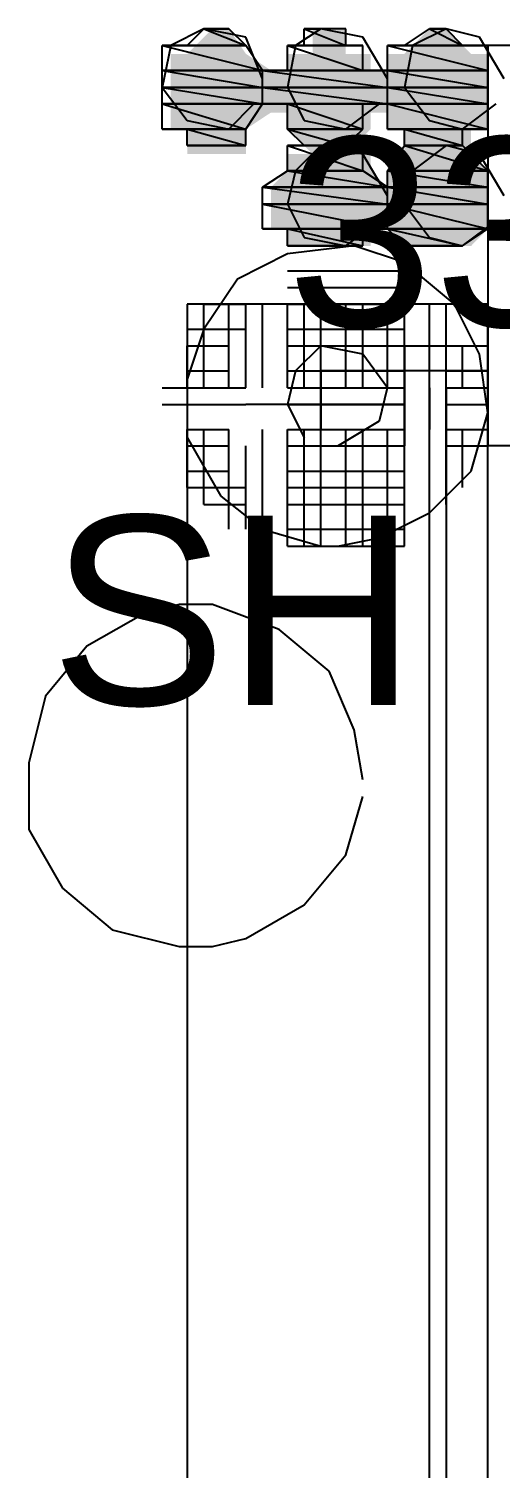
# Model space of a CAD drawing. Header units: millimetres. Extents: x 5 to 415, y 48 to 251.
# Drawn here: x 287.655 to 288.651, y 112.192 to 115.235 of the extents above; entities that cross this region are included whole.
import ezdxf

# ---------------------------------------------------------------- set-up
doc = ezdxf.new("R2010")
doc.units = ezdxf.units.MM
for name, color, linetype in [('H', 7, 'Continuous'), ('P', 7, 'Continuous'), ('T', 7, 'Continuous')]:
    doc.layers.add(name, color=color, linetype=linetype)

msp = doc.modelspace()

# ---------------------------------------------------------------- hatches: boundary and pattern name
at = {"layer": 'H', "linetype": 'Continuous'}
for points in [[(287.99, 115.182), (288.043, 115.235), (288.078, 115.235), (288.114, 115.182), (287.99, 115.182)], [(288.255, 115.182), (288.255, 115.235), (288.325, 115.235), (288.325, 115.182), (288.255, 115.182)], [(288.449, 115.182), (288.502, 115.235), (288.537, 115.235), (288.59, 115.182), (288.449, 115.182)], [(287.955, 115.147), (287.955, 115.182), (288.114, 115.182), (288.167, 115.147), (287.955, 115.147)], [(288.202, 115.147), (288.202, 115.182), (288.378, 115.182), (288.378, 115.147), (288.202, 115.147)], [(288.413, 115.147), (288.413, 115.182), (288.625, 115.182), (288.625, 115.147), (288.413, 115.147)], [(287.955, 115.111), (287.955, 115.147), (288.167, 115.147), (288.167, 115.111), (287.955, 115.111)], [(288.167, 115.111), (288.167, 115.147), (288.413, 115.147), (288.413, 115.111), (288.167, 115.111)], [(288.413, 115.111), (288.413, 115.147), (288.625, 115.147), (288.625, 115.111), (288.413, 115.111)], [(287.955, 115.058), (287.955, 115.111), (288.167, 115.111), (288.167, 115.058), (287.955, 115.058)], [(288.167, 115.058), (288.167, 115.111), (288.413, 115.111), (288.413, 115.058), (288.167, 115.058)], [(288.413, 115.058), (288.413, 115.111), (288.625, 115.111), (288.625, 115.058), (288.413, 115.058)], [(287.955, 115.023), (287.955, 115.058), (288.167, 115.058), (288.114, 115.023), (287.955, 115.023)], [(288.202, 115.023), (288.202, 115.058), (288.378, 115.058), (288.378, 115.023), (288.202, 115.023)], [(288.413, 115.023), (288.413, 115.058), (288.625, 115.058), (288.625, 115.023), (288.413, 115.023)], [(287.99, 114.97), (287.99, 115.023), (288.114, 115.023), (288.114, 114.97), (287.99, 114.97)], [(288.255, 114.97), (288.202, 115.023), (288.378, 115.023), (288.325, 114.97), (288.255, 114.97)], [(288.449, 114.97), (288.449, 115.023), (288.59, 115.023), (288.59, 114.97), (288.449, 114.97)], [(288.202, 114.935), (288.202, 114.97), (288.378, 114.97), (288.378, 114.935), (288.202, 114.935)], [(288.413, 114.935), (288.449, 114.97), (288.59, 114.97), (288.625, 114.935), (288.413, 114.935)], [(288.167, 114.9), (288.202, 114.935), (288.378, 114.935), (288.413, 114.9), (288.167, 114.9)], [(288.413, 114.9), (288.413, 114.935), (288.625, 114.935), (288.625, 114.9), (288.413, 114.9)], [(288.167, 114.847), (288.167, 114.9), (288.413, 114.9), (288.413, 114.847), (288.167, 114.847)], [(288.413, 114.847), (288.413, 114.9), (288.625, 114.9), (288.625, 114.847), (288.413, 114.847)], [(288.167, 114.812), (288.167, 114.847), (288.413, 114.847), (288.413, 114.812), (288.167, 114.812)], [(288.413, 114.812), (288.413, 114.847), (288.625, 114.847), (288.625, 114.812), (288.413, 114.812)], [(288.202, 114.776), (288.202, 114.812), (288.378, 114.812), (288.378, 114.776), (288.202, 114.776)], [(288.449, 114.776), (288.413, 114.812), (288.625, 114.812), (288.59, 114.776), (288.449, 114.776)]]:
    msp.add_hatch(color=256, dxfattribs=at).paths.add_polyline_path(points)

# ---------------------------------------------------------------- linework, layer by layer
at = {"layer": 'P'}
for points in [[(288.025, 115.235), (287.955, 115.2)], [(287.99, 115.2), (288.025, 115.235)], [(288.114, 115.217), (288.025, 115.235)], [(288.025, 115.235), (288.078, 115.235)], [(288.078, 115.235), (288.025, 115.235)], [(288.078, 115.235), (288.025, 115.235)], [(288.025, 115.235), (288.078, 115.235)], [(288.025, 115.235), (288.114, 115.2)], [(288.078, 115.235), (288.114, 115.2)], [(288.114, 115.2), (288.078, 115.235)], [(288.149, 115.129), (288.114, 115.217)], [(288.272, 115.235), (288.219, 115.2)], [(288.272, 115.235), (288.237, 115.235)], [(288.237, 115.235), (288.272, 115.235)], [(288.325, 115.235), (288.237, 115.235)], [(288.237, 115.235), (288.325, 115.2)], [(288.237, 115.235), (288.325, 115.2)], [(288.237, 115.2), (288.237, 115.235)], [(288.361, 115.217), (288.272, 115.235)], [(288.325, 115.235), (288.325, 115.235)], [(288.325, 115.235), (288.325, 115.235)], [(288.325, 115.2), (288.325, 115.235)], [(288.413, 115.129), (288.361, 115.217)], [(288.449, 115.2), (288.502, 115.235)], [(288.537, 115.235), (288.466, 115.2)], [(288.502, 115.235), (288.537, 115.235)], [(288.537, 115.235), (288.502, 115.235)], [(288.537, 115.235), (288.502, 115.235)], [(288.502, 115.235), (288.537, 115.235)], [(288.502, 115.235), (288.572, 115.2)], [(288.608, 115.217), (288.537, 115.235)], [(288.537, 115.235), (288.572, 115.2)], [(288.572, 115.2), (288.537, 115.235)], [(288.66, 115.129), (288.608, 115.217)], [(287.955, 115.2), (287.937, 115.111)], [(288.114, 115.2), (287.937, 115.2)], [(287.937, 115.2), (287.99, 115.2)], [(288.114, 115.2), (287.937, 115.2)], [(287.937, 115.2), (288.149, 115.147)], [(287.937, 115.2), (288.149, 115.147)], [(287.937, 115.147), (287.937, 115.2)], [(288.114, 115.2), (287.99, 115.2)], [(288.114, 115.2), (287.99, 115.2)], [(287.99, 115.2), (288.114, 115.2)], [(287.99, 115.2), (288.114, 115.2)], [(288.114, 115.2), (287.99, 115.2)], [(288.114, 115.2), (287.99, 115.2)], [(287.99, 115.2), (288.114, 115.2)], [(287.99, 115.2), (288.114, 115.2)], [(288.114, 115.2), (288.114, 115.2)], [(288.114, 115.2), (288.114, 115.2)], [(288.114, 115.2), (288.114, 115.2)], [(288.149, 115.147), (288.114, 115.2)], [(288.219, 115.2), (288.202, 115.111)], [(288.361, 115.2), (288.202, 115.2)], [(288.202, 115.2), (288.237, 115.2)], [(288.361, 115.2), (288.202, 115.2)], [(288.202, 115.2), (288.361, 115.2)], [(288.202, 115.2), (288.361, 115.2)], [(288.361, 115.2), (288.202, 115.2)], [(288.361, 115.2), (288.202, 115.2)], [(288.202, 115.2), (288.361, 115.147)], [(288.202, 115.2), (288.361, 115.147)], [(288.202, 115.147), (288.202, 115.2)], [(288.325, 115.2), (288.237, 115.2)], [(288.325, 115.2), (288.237, 115.2)], [(288.237, 115.2), (288.361, 115.2)], [(288.237, 115.2), (288.361, 115.2)], [(288.361, 115.2), (288.325, 115.2)], [(288.361, 115.2), (288.361, 115.2)], [(288.361, 115.2), (288.361, 115.2)], [(288.361, 115.147), (288.361, 115.2)], [(288.625, 115.2), (288.413, 115.2)], [(288.413, 115.2), (288.449, 115.2)], [(288.625, 115.2), (288.413, 115.2)], [(288.413, 115.2), (288.625, 115.147)], [(288.413, 115.2), (288.625, 115.147)], [(288.413, 115.147), (288.413, 115.2)], [(288.466, 115.2), (288.449, 115.111)], [(288.572, 115.2), (288.449, 115.2)], [(288.572, 115.2), (288.449, 115.2)], [(288.449, 115.2), (288.572, 115.2)], [(288.449, 115.2), (288.572, 115.2)], [(288.572, 115.2), (288.449, 115.2)], [(288.572, 115.2), (288.449, 115.2)], [(288.449, 115.2), (288.625, 115.2)], [(288.449, 115.2), (288.625, 115.2)], [(288.572, 115.2), (288.572, 115.2)], [(288.572, 115.2), (288.572, 115.2)], [(288.625, 115.2), (288.572, 115.2)], [(288.625, 115.2), (288.625, 114.353)], [(288.872, 115.2), (288.625, 115.2)], [(288.625, 115.147), (288.625, 115.2)], [(288.149, 115.147), (287.937, 115.147)], [(288.149, 115.147), (287.937, 115.147)], [(287.937, 115.147), (288.149, 115.147)], [(287.937, 115.147), (288.149, 115.147)], [(288.149, 115.147), (287.937, 115.147)], [(288.149, 115.147), (287.937, 115.147)], [(287.937, 115.147), (288.149, 115.111)], [(287.937, 115.147), (288.149, 115.111)], [(287.937, 115.111), (287.937, 115.147)], [(288.413, 115.147), (288.149, 115.147)], [(288.149, 115.147), (288.202, 115.147)], [(288.413, 115.147), (288.149, 115.147)], [(288.149, 115.147), (288.413, 115.111)], [(288.149, 115.147), (288.413, 115.111)], [(288.149, 115.111), (288.149, 115.147)], [(288.149, 115.147), (288.149, 115.147)], [(288.149, 115.147), (288.149, 115.147)], [(288.149, 115.111), (288.149, 115.147)], [(288.361, 115.147), (288.202, 115.147)], [(288.361, 115.147), (288.202, 115.147)], [(288.202, 115.147), (288.413, 115.147)], [(288.202, 115.147), (288.413, 115.147)], [(288.413, 115.147), (288.361, 115.147)], [(288.413, 115.111), (288.413, 115.147)], [(288.625, 115.147), (288.413, 115.147)], [(288.625, 115.147), (288.413, 115.147)], [(288.413, 115.147), (288.625, 115.147)], [(288.413, 115.147), (288.625, 115.147)], [(288.625, 115.147), (288.413, 115.147)], [(288.625, 115.147), (288.413, 115.147)], [(288.413, 115.147), (288.625, 115.111)], [(288.413, 115.147), (288.625, 115.111)], [(288.413, 115.111), (288.413, 115.147)], [(288.625, 115.147), (288.625, 115.147)], [(288.625, 115.147), (288.625, 115.147)], [(288.625, 115.111), (288.625, 115.147)], [(287.937, 115.111), (287.99, 115.041)], [(288.149, 115.111), (287.937, 115.111)], [(288.149, 115.111), (287.937, 115.111)], [(287.937, 115.111), (288.149, 115.111)], [(287.937, 115.111), (288.149, 115.111)], [(288.149, 115.111), (287.937, 115.111)], [(288.149, 115.111), (287.937, 115.111)], [(287.937, 115.111), (288.149, 115.076)], [(287.937, 115.111), (288.149, 115.076)], [(287.937, 115.076), (287.937, 115.111)], [(288.413, 115.111), (288.149, 115.111)], [(288.413, 115.111), (288.149, 115.111)], [(288.149, 115.111), (288.413, 115.111)], [(288.149, 115.111), (288.413, 115.111)], [(288.413, 115.111), (288.149, 115.111)], [(288.413, 115.111), (288.149, 115.111)], [(288.149, 115.111), (288.413, 115.076)], [(288.149, 115.111), (288.413, 115.076)], [(288.149, 115.076), (288.149, 115.111)], [(288.149, 115.111), (288.149, 115.111)], [(288.149, 115.111), (288.149, 115.111)], [(288.149, 115.076), (288.149, 115.111)], [(288.202, 115.111), (288.237, 115.041)], [(288.413, 115.111), (288.413, 115.111)], [(288.413, 115.111), (288.413, 115.111)], [(288.413, 115.076), (288.413, 115.111)], [(288.625, 115.111), (288.413, 115.111)], [(288.625, 115.111), (288.413, 115.111)], [(288.413, 115.111), (288.625, 115.111)], [(288.413, 115.111), (288.625, 115.111)], [(288.625, 115.111), (288.413, 115.111)], [(288.625, 115.111), (288.413, 115.111)], [(288.413, 115.111), (288.625, 115.076)], [(288.413, 115.111), (288.625, 115.076)], [(288.413, 115.076), (288.413, 115.111)], [(288.449, 115.111), (288.502, 115.041)], [(288.625, 115.111), (288.625, 115.111)], [(288.625, 115.111), (288.625, 115.111)], [(288.625, 115.076), (288.625, 115.111)], [(288.149, 115.076), (287.937, 115.076)], [(288.149, 115.076), (287.937, 115.076)], [(287.937, 115.076), (288.149, 115.076)], [(287.937, 115.076), (288.149, 115.076)], [(288.149, 115.076), (287.937, 115.076)], [(288.149, 115.076), (287.937, 115.076)], [(287.937, 115.076), (288.149, 115.076)], [(288.149, 115.076), (287.937, 115.076)], [(287.937, 115.076), (288.149, 115.076)], [(288.149, 115.076), (287.937, 115.076)], [(287.937, 115.076), (288.114, 115.023)], [(287.937, 115.076), (288.114, 115.023)], [(287.937, 115.023), (287.937, 115.076)], [(288.078, 115.023), (288.131, 115.076)], [(288.114, 115.023), (288.149, 115.076)], [(288.413, 115.076), (288.149, 115.076)], [(288.413, 115.076), (288.149, 115.076)], [(288.149, 115.076), (288.413, 115.076)], [(288.149, 115.076), (288.413, 115.076)], [(288.413, 115.076), (288.149, 115.076)], [(288.413, 115.076), (288.149, 115.076)], [(288.149, 115.076), (288.361, 115.076)], [(288.149, 115.076), (288.361, 115.076)], [(288.202, 115.076), (288.149, 115.076)], [(288.149, 115.076), (288.149, 115.076)], [(288.149, 115.076), (288.149, 115.076)], [(288.149, 115.076), (288.149, 115.076)], [(288.361, 115.076), (288.202, 115.076)], [(288.361, 115.076), (288.202, 115.076)], [(288.202, 115.076), (288.361, 115.023)], [(288.202, 115.076), (288.361, 115.023)], [(288.202, 115.023), (288.202, 115.076)], [(288.325, 115.023), (288.396, 115.076)], [(288.361, 115.076), (288.413, 115.076)], [(288.361, 115.023), (288.361, 115.076)], [(288.413, 115.076), (288.413, 115.076)], [(288.413, 115.076), (288.413, 115.076)], [(288.625, 115.076), (288.413, 115.076)], [(288.625, 115.076), (288.413, 115.076)], [(288.413, 115.076), (288.625, 115.076)], [(288.413, 115.076), (288.625, 115.076)], [(288.625, 115.076), (288.413, 115.076)], [(288.625, 115.076), (288.413, 115.076)], [(288.413, 115.076), (288.625, 115.076)], [(288.625, 115.076), (288.413, 115.076)], [(288.413, 115.076), (288.625, 115.076)], [(288.625, 115.076), (288.413, 115.076)], [(288.413, 115.076), (288.625, 115.023)], [(288.413, 115.076), (288.625, 115.023)], [(288.413, 115.023), (288.413, 115.076)], [(288.572, 115.023), (288.643, 115.076)], [(288.625, 115.076), (288.625, 115.076)], [(288.625, 115.076), (288.625, 115.076)], [(288.625, 115.076), (288.625, 115.076)], [(288.625, 115.023), (288.625, 115.076)], [(287.99, 115.041), (288.078, 115.023)], [(288.237, 115.041), (288.325, 115.023)], [(288.502, 115.041), (288.572, 115.023)], [(288.114, 115.023), (287.937, 115.023)], [(288.114, 115.023), (287.937, 115.023)], [(287.937, 115.023), (287.99, 115.023)], [(287.937, 115.023), (288.114, 115.023)], [(288.114, 115.023), (287.937, 115.023)], [(287.99, 115.023), (288.114, 115.023)], [(288.114, 115.023), (287.99, 115.023)], [(287.99, 115.023), (288.114, 114.988)], [(287.99, 115.023), (288.114, 114.988)], [(287.99, 114.988), (287.99, 115.023)], [(288.114, 115.023), (288.114, 115.023)], [(288.114, 114.988), (288.114, 115.023)], [(288.361, 115.023), (288.202, 115.023)], [(288.361, 115.023), (288.202, 115.023)], [(288.202, 115.023), (288.361, 115.023)], [(288.202, 115.023), (288.361, 115.023)], [(288.361, 115.023), (288.202, 115.023)], [(288.361, 115.023), (288.202, 115.023)], [(288.202, 115.023), (288.325, 114.988)], [(288.202, 115.023), (288.325, 114.988)], [(288.237, 114.988), (288.202, 115.023)], [(288.325, 114.988), (288.361, 115.023)], [(288.361, 115.023), (288.361, 115.023)], [(288.361, 115.023), (288.361, 115.023)], [(288.625, 115.023), (288.413, 115.023)], [(288.625, 115.023), (288.413, 115.023)], [(288.413, 115.023), (288.572, 115.023)], [(288.413, 115.023), (288.572, 115.023)], [(288.449, 115.023), (288.413, 115.023)], [(288.572, 115.023), (288.449, 115.023)], [(288.572, 115.023), (288.449, 115.023)], [(288.449, 115.023), (288.572, 114.988)], [(288.449, 115.023), (288.572, 114.988)], [(288.449, 114.988), (288.449, 115.023)], [(288.572, 115.023), (288.625, 115.023)], [(288.572, 114.988), (288.572, 115.023)], [(288.114, 114.988), (287.99, 114.988)], [(288.114, 114.988), (287.99, 114.988)], [(287.99, 114.988), (288.078, 114.988)], [(287.99, 114.988), (288.078, 114.988)], [(288.025, 114.988), (287.99, 114.988)], [(288.078, 114.988), (288.025, 114.988)], [(288.025, 114.988), (288.078, 114.988)], [(288.078, 114.988), (288.025, 114.988)], [(288.078, 114.988), (288.114, 114.988)], [(288.078, 114.988), (288.078, 114.988)], [(288.078, 114.988), (288.078, 114.988)], [(288.361, 114.988), (288.202, 114.988)], [(288.202, 114.988), (288.237, 114.988)], [(288.361, 114.988), (288.202, 114.988)], [(288.202, 114.988), (288.361, 114.935)], [(288.202, 114.988), (288.361, 114.935)], [(288.202, 114.935), (288.202, 114.988)], [(288.272, 114.988), (288.219, 114.935)], [(288.272, 114.988), (288.237, 114.988)], [(288.237, 114.988), (288.272, 114.988)], [(288.325, 114.988), (288.237, 114.988)], [(288.237, 114.988), (288.325, 114.988)], [(288.237, 114.988), (288.325, 114.988)], [(288.325, 114.988), (288.237, 114.988)], [(288.325, 114.988), (288.237, 114.988)], [(288.237, 114.988), (288.361, 114.988)], [(288.237, 114.988), (288.361, 114.988)], [(288.325, 114.988), (288.237, 114.988)], [(288.325, 114.988), (288.237, 114.988)], [(288.237, 114.988), (288.325, 114.988)], [(288.237, 114.988), (288.325, 114.988)], [(288.325, 114.988), (288.237, 114.988)], [(288.272, 114.988), (288.237, 114.988)], [(288.237, 114.988), (288.272, 114.988)], [(288.361, 114.97), (288.272, 114.988)], [(288.272, 114.988), (288.325, 114.988)], [(288.325, 114.988), (288.272, 114.988)], [(288.325, 114.988), (288.325, 114.988)], [(288.325, 114.988), (288.325, 114.988)], [(288.325, 114.988), (288.325, 114.988)], [(288.325, 114.988), (288.325, 114.988)], [(288.361, 114.988), (288.325, 114.988)], [(288.325, 114.988), (288.325, 114.988)], [(288.325, 114.988), (288.325, 114.988)], [(288.361, 114.935), (288.361, 114.988)], [(288.413, 114.882), (288.361, 114.97)], [(288.413, 114.935), (288.449, 114.988)], [(288.572, 114.988), (288.449, 114.988)], [(288.449, 114.988), (288.502, 114.988)], [(288.572, 114.988), (288.449, 114.988)], [(288.449, 114.988), (288.572, 114.988)], [(288.449, 114.988), (288.572, 114.988)], [(288.572, 114.988), (288.449, 114.988)], [(288.572, 114.988), (288.449, 114.988)], [(288.449, 114.988), (288.625, 114.935)], [(288.449, 114.988), (288.625, 114.935)], [(288.572, 114.988), (288.449, 114.988)], [(288.572, 114.988), (288.449, 114.988)], [(288.449, 114.988), (288.537, 114.988)], [(288.449, 114.988), (288.537, 114.988)], [(288.502, 114.988), (288.449, 114.988)], [(288.537, 114.988), (288.466, 114.935)], [(288.502, 114.988), (288.537, 114.988)], [(288.537, 114.988), (288.502, 114.988)], [(288.537, 114.988), (288.502, 114.988)], [(288.502, 114.988), (288.537, 114.988)], [(288.502, 114.988), (288.572, 114.988)], [(288.537, 114.988), (288.502, 114.988)], [(288.502, 114.988), (288.537, 114.988)], [(288.537, 114.988), (288.502, 114.988)], [(288.608, 114.97), (288.537, 114.988)], [(288.537, 114.988), (288.572, 114.988)], [(288.572, 114.988), (288.537, 114.988)], [(288.537, 114.988), (288.572, 114.988)], [(288.537, 114.988), (288.537, 114.988)], [(288.537, 114.988), (288.537, 114.988)], [(288.572, 114.988), (288.572, 114.988)], [(288.572, 114.988), (288.572, 114.988)], [(288.625, 114.935), (288.572, 114.988)], [(288.66, 114.882), (288.608, 114.97)], [(288.149, 114.9), (288.202, 114.935)], [(288.219, 114.935), (288.202, 114.864)], [(288.361, 114.935), (288.202, 114.935)], [(288.361, 114.935), (288.202, 114.935)], [(288.202, 114.935), (288.361, 114.935)], [(288.202, 114.935), (288.361, 114.935)], [(288.361, 114.935), (288.202, 114.935)], [(288.361, 114.935), (288.202, 114.935)], [(288.202, 114.935), (288.413, 114.9)], [(288.202, 114.935), (288.413, 114.9)], [(288.361, 114.935), (288.361, 114.935)], [(288.361, 114.935), (288.361, 114.935)], [(288.413, 114.9), (288.361, 114.935)], [(288.625, 114.935), (288.413, 114.935)], [(288.625, 114.935), (288.413, 114.935)], [(288.413, 114.935), (288.625, 114.935)], [(288.413, 114.935), (288.625, 114.935)], [(288.625, 114.935), (288.413, 114.935)], [(288.625, 114.935), (288.413, 114.935)], [(288.413, 114.935), (288.625, 114.9)], [(288.413, 114.935), (288.625, 114.9)], [(288.413, 114.9), (288.413, 114.935)], [(288.466, 114.935), (288.449, 114.864)], [(288.625, 114.935), (288.625, 114.935)], [(288.625, 114.935), (288.625, 114.935)], [(288.625, 114.9), (288.625, 114.935)], [(288.413, 114.9), (288.149, 114.9)], [(288.413, 114.9), (288.149, 114.9)], [(288.149, 114.9), (288.413, 114.9)], [(288.149, 114.9), (288.413, 114.9)], [(288.413, 114.9), (288.149, 114.9)], [(288.413, 114.9), (288.149, 114.9)], [(288.149, 114.9), (288.413, 114.864)], [(288.149, 114.9), (288.413, 114.864)], [(288.149, 114.864), (288.149, 114.9)], [(288.413, 114.9), (288.413, 114.9)], [(288.413, 114.9), (288.413, 114.9)], [(288.413, 114.864), (288.413, 114.9)], [(288.625, 114.9), (288.413, 114.9)], [(288.625, 114.9), (288.413, 114.9)], [(288.413, 114.9), (288.625, 114.9)], [(288.413, 114.9), (288.625, 114.9)], [(288.625, 114.9), (288.413, 114.9)], [(288.625, 114.9), (288.413, 114.9)], [(288.413, 114.9), (288.625, 114.864)], [(288.413, 114.9), (288.625, 114.864)], [(288.413, 114.864), (288.413, 114.9)], [(288.625, 114.9), (288.625, 114.9)], [(288.625, 114.9), (288.625, 114.9)], [(288.625, 114.864), (288.625, 114.9)], [(288.413, 114.864), (288.149, 114.864)], [(288.413, 114.864), (288.149, 114.864)], [(288.149, 114.864), (288.413, 114.864)], [(288.149, 114.864), (288.413, 114.864)], [(288.413, 114.864), (288.149, 114.864)], [(288.413, 114.864), (288.149, 114.864)], [(288.149, 114.864), (288.413, 114.812)], [(288.149, 114.864), (288.413, 114.812)], [(288.149, 114.812), (288.149, 114.864)], [(288.202, 114.864), (288.237, 114.794)], [(288.413, 114.864), (288.413, 114.864)], [(288.413, 114.864), (288.413, 114.864)], [(288.413, 114.812), (288.413, 114.864)], [(288.625, 114.864), (288.413, 114.864)], [(288.625, 114.864), (288.413, 114.864)], [(288.413, 114.864), (288.625, 114.864)], [(288.413, 114.864), (288.625, 114.864)], [(288.625, 114.864), (288.413, 114.864)], [(288.625, 114.864), (288.413, 114.864)], [(288.413, 114.864), (288.625, 114.812)], [(288.413, 114.864), (288.625, 114.812)], [(288.413, 114.812), (288.413, 114.864)], [(288.449, 114.864), (288.502, 114.794)], [(288.625, 114.864), (288.625, 114.864)], [(288.625, 114.864), (288.625, 114.864)], [(288.625, 114.812), (288.625, 114.864)], [(288.325, 114.776), (288.396, 114.829)], [(288.572, 114.776), (288.643, 114.829)], [(288.413, 114.812), (288.149, 114.812)], [(288.413, 114.812), (288.149, 114.812)], [(288.149, 114.812), (288.361, 114.812)], [(288.149, 114.812), (288.361, 114.812)], [(288.202, 114.812), (288.149, 114.812)], [(288.361, 114.812), (288.202, 114.812)], [(288.361, 114.812), (288.202, 114.812)], [(288.202, 114.812), (288.361, 114.812)], [(288.202, 114.812), (288.361, 114.812)], [(288.361, 114.812), (288.202, 114.812)], [(288.361, 114.812), (288.202, 114.812)], [(288.202, 114.812), (288.361, 114.776)], [(288.202, 114.812), (288.361, 114.776)], [(288.202, 114.776), (288.202, 114.812)], [(288.237, 114.794), (288.325, 114.776)], [(288.361, 114.812), (288.413, 114.812)], [(288.361, 114.812), (288.361, 114.812)], [(288.361, 114.812), (288.361, 114.812)], [(288.361, 114.776), (288.361, 114.812)], [(288.625, 114.812), (288.413, 114.812)], [(288.625, 114.812), (288.413, 114.812)], [(288.413, 114.812), (288.625, 114.812)], [(288.413, 114.812), (288.625, 114.812)], [(288.625, 114.812), (288.413, 114.812)], [(288.625, 114.812), (288.413, 114.812)], [(288.413, 114.812), (288.625, 114.812)], [(288.625, 114.812), (288.413, 114.812)], [(288.413, 114.812), (288.625, 114.812)], [(288.625, 114.812), (288.413, 114.812)], [(288.413, 114.812), (288.572, 114.776)], [(288.413, 114.812), (288.572, 114.776)], [(288.449, 114.776), (288.413, 114.812)], [(288.502, 114.794), (288.572, 114.776)], [(288.572, 114.776), (288.625, 114.812)], [(288.625, 114.812), (288.625, 114.812)], [(288.625, 114.812), (288.625, 114.812)], [(288.625, 114.812), (288.625, 114.812)], [(288.202, 114.759), (288.096, 114.706)], [(288.202, 114.776), (288.272, 114.776)], [(288.343, 114.776), (288.202, 114.759)], [(288.361, 114.776), (288.202, 114.776)], [(288.361, 114.776), (288.202, 114.776)], [(288.202, 114.776), (288.325, 114.776)], [(288.202, 114.776), (288.325, 114.776)], [(288.237, 114.776), (288.202, 114.776)], [(288.325, 114.776), (288.237, 114.776)], [(288.325, 114.776), (288.237, 114.776)], [(288.237, 114.776), (288.325, 114.776)], [(288.237, 114.776), (288.325, 114.776)], [(288.325, 114.776), (288.237, 114.776)], [(288.272, 114.776), (288.237, 114.776)], [(288.237, 114.776), (288.272, 114.776)], [(288.272, 114.776), (288.361, 114.776)], [(288.272, 114.776), (288.325, 114.776)], [(288.325, 114.776), (288.272, 114.776)], [(288.325, 114.776), (288.361, 114.776)], [(288.325, 114.776), (288.325, 114.776)], [(288.325, 114.776), (288.325, 114.776)], [(288.449, 114.741), (288.343, 114.776)], [(288.572, 114.776), (288.449, 114.776)], [(288.572, 114.776), (288.449, 114.776)], [(288.449, 114.776), (288.572, 114.776)], [(288.449, 114.776), (288.572, 114.776)], [(288.572, 114.776), (288.449, 114.776)], [(288.572, 114.776), (288.449, 114.776)], [(288.449, 114.776), (288.537, 114.776)], [(288.449, 114.776), (288.537, 114.776)], [(288.502, 114.776), (288.449, 114.776)], [(288.537, 114.776), (288.502, 114.776)], [(288.502, 114.776), (288.537, 114.776)], [(288.537, 114.776), (288.502, 114.776)], [(288.537, 114.776), (288.572, 114.776)], [(288.537, 114.776), (288.537, 114.776)], [(288.537, 114.776), (288.537, 114.776)], [(288.572, 114.776), (288.572, 114.776)], [(288.572, 114.776), (288.572, 114.776)], [(288.202, 114.723), (288.272, 114.723)], [(288.202, 114.723), (288.272, 114.723)], [(288.202, 114.723), (288.272, 114.723)], [(288.202, 114.723), (288.272, 114.723)], [(288.272, 114.723), (288.361, 114.723)], [(288.272, 114.723), (288.361, 114.723)], [(288.272, 114.723), (288.361, 114.723)], [(288.272, 114.723), (288.361, 114.723)], [(288.361, 114.723), (288.449, 114.723)], [(288.361, 114.723), (288.449, 114.723)], [(288.555, 114.653), (288.449, 114.741)], [(288.096, 114.706), (288.025, 114.6)], [(288.202, 114.688), (288.272, 114.688)], [(288.202, 114.688), (288.272, 114.688)], [(288.202, 114.688), (288.272, 114.688)], [(288.272, 114.688), (288.361, 114.688)], [(288.272, 114.688), (288.361, 114.688)], [(288.272, 114.688), (288.361, 114.688)], [(288.361, 114.688), (288.449, 114.688)], [(288.361, 114.688), (288.449, 114.688)], [(288.361, 114.688), (288.449, 114.688)], [(287.99, 114.653), (287.99, 107.033)], [(288.625, 114.653), (287.99, 114.653)], [(288.025, 114.653), (288.114, 114.653)], [(288.025, 114.653), (288.114, 114.653)], [(288.025, 114.653), (288.114, 114.653)], [(288.025, 114.565), (288.025, 114.653)], [(288.025, 114.565), (288.025, 114.653)], [(288.025, 114.565), (288.025, 114.653)], [(288.078, 114.565), (288.078, 114.653)], [(288.078, 114.565), (288.078, 114.653)], [(288.078, 114.565), (288.078, 114.653)], [(288.078, 114.565), (288.078, 114.653)], [(288.114, 114.565), (288.114, 114.653)], [(288.114, 114.565), (288.114, 114.653)], [(288.114, 114.565), (288.114, 114.653)], [(288.149, 114.565), (288.149, 114.653)], [(288.149, 114.565), (288.149, 114.653)], [(288.149, 114.565), (288.149, 114.653)], [(288.149, 114.565), (288.149, 114.653)], [(288.202, 114.653), (288.272, 114.653)], [(288.202, 114.653), (288.272, 114.653)], [(288.202, 114.653), (288.272, 114.653)], [(288.202, 114.653), (288.272, 114.653)], [(288.202, 114.565), (288.202, 114.653)], [(288.202, 114.565), (288.202, 114.653)], [(288.202, 114.565), (288.202, 114.653)], [(288.202, 114.565), (288.202, 114.653)], [(288.237, 114.565), (288.237, 114.653)], [(288.237, 114.565), (288.237, 114.653)], [(288.237, 114.565), (288.237, 114.653)], [(288.237, 114.565), (288.237, 114.653)], [(288.272, 114.653), (288.361, 114.653)], [(288.272, 114.653), (288.361, 114.653)], [(288.272, 114.653), (288.361, 114.653)], [(288.272, 114.653), (288.361, 114.653)], [(288.272, 114.565), (288.272, 114.653)], [(288.272, 114.565), (288.272, 114.653)], [(288.272, 114.565), (288.272, 114.653)], [(288.272, 114.565), (288.272, 114.653)], [(288.325, 114.565), (288.325, 114.653)], [(288.325, 114.565), (288.325, 114.653)], [(288.325, 114.565), (288.325, 114.653)], [(288.325, 114.565), (288.325, 114.653)], [(288.361, 114.653), (288.449, 114.653)], [(288.361, 114.653), (288.449, 114.653)], [(288.361, 114.653), (288.449, 114.653)], [(288.361, 114.653), (288.449, 114.653)], [(288.361, 114.565), (288.361, 114.653)], [(288.361, 114.565), (288.361, 114.653)], [(288.361, 114.565), (288.361, 114.653)], [(288.361, 114.565), (288.361, 114.653)], [(288.413, 114.565), (288.413, 114.653)], [(288.413, 114.565), (288.413, 114.653)], [(288.413, 114.565), (288.413, 114.653)], [(288.413, 114.565), (288.413, 114.653)], [(288.449, 114.565), (288.449, 114.653)], [(288.449, 114.565), (288.449, 114.653)], [(288.449, 114.565), (288.449, 114.653)], [(288.502, 114.565), (288.502, 114.653)], [(288.502, 114.565), (288.502, 114.653)], [(288.502, 114.565), (288.502, 114.653)], [(288.502, 114.565), (288.502, 114.653)], [(288.537, 114.565), (288.537, 114.653)], [(288.537, 114.565), (288.537, 114.653)], [(288.537, 114.565), (288.537, 114.653)], [(288.537, 114.565), (288.537, 114.653)], [(288.608, 114.547), (288.555, 114.653)], [(288.625, 107.033), (288.625, 114.653)], [(287.99, 114.6), (288.078, 114.6)], [(287.99, 114.6), (288.078, 114.6)], [(288.025, 114.6), (287.99, 114.494)], [(288.025, 114.6), (288.114, 114.6)], [(288.025, 114.6), (288.114, 114.6)], [(288.202, 114.6), (288.272, 114.6)], [(288.202, 114.6), (288.272, 114.6)], [(288.202, 114.6), (288.272, 114.6)], [(288.202, 114.6), (288.272, 114.6)], [(288.272, 114.265), (288.272, 114.6)], [(288.272, 114.6), (288.361, 114.6)], [(288.272, 114.6), (288.361, 114.6)], [(288.272, 114.6), (288.361, 114.6)], [(288.272, 114.6), (288.361, 114.6)], [(288.361, 114.6), (288.449, 114.6)], [(288.361, 114.6), (288.449, 114.6)], [(288.361, 114.6), (288.449, 114.6)], [(288.361, 114.6), (288.449, 114.6)], [(287.99, 114.565), (288.078, 114.565)], [(287.99, 114.565), (288.078, 114.565)], [(287.99, 114.565), (288.078, 114.565)], [(287.99, 114.565), (288.078, 114.565)], [(287.99, 114.476), (287.99, 114.565)], [(287.99, 114.476), (287.99, 114.565)], [(287.99, 114.476), (287.99, 114.565)], [(288.025, 114.476), (288.025, 114.565)], [(288.025, 114.476), (288.025, 114.565)], [(288.025, 114.476), (288.025, 114.565)], [(288.025, 114.476), (288.025, 114.565)], [(288.078, 114.476), (288.078, 114.565)], [(288.078, 114.476), (288.078, 114.565)], [(288.078, 114.476), (288.078, 114.565)], [(288.078, 114.476), (288.078, 114.565)], [(288.114, 114.476), (288.114, 114.565)], [(288.114, 114.476), (288.114, 114.565)], [(288.114, 114.476), (288.114, 114.565)], [(288.149, 114.476), (288.149, 114.565)], [(288.149, 114.476), (288.149, 114.565)], [(288.149, 114.476), (288.149, 114.565)], [(288.149, 114.476), (288.149, 114.565)], [(288.202, 114.565), (288.272, 114.565)], [(288.202, 114.565), (288.272, 114.565)], [(288.202, 114.565), (288.272, 114.565)], [(288.202, 114.565), (288.272, 114.565)], [(288.202, 114.476), (288.202, 114.565)], [(288.202, 114.476), (288.202, 114.565)], [(288.202, 114.476), (288.202, 114.565)], [(288.202, 114.476), (288.202, 114.565)], [(288.272, 114.565), (288.219, 114.512)], [(288.237, 114.476), (288.237, 114.565)], [(288.237, 114.476), (288.237, 114.565)], [(288.237, 114.476), (288.237, 114.565)], [(288.237, 114.476), (288.237, 114.565)], [(288.361, 114.547), (288.272, 114.565)], [(288.272, 114.565), (288.361, 114.565)], [(288.272, 114.565), (288.361, 114.565)], [(288.272, 114.565), (288.361, 114.565)], [(288.272, 114.565), (288.361, 114.565)], [(288.272, 114.476), (288.272, 114.565)], [(288.272, 114.476), (288.272, 114.565)], [(288.272, 114.476), (288.272, 114.565)], [(288.272, 114.476), (288.272, 114.565)], [(288.325, 114.476), (288.325, 114.565)], [(288.325, 114.476), (288.325, 114.565)], [(288.325, 114.476), (288.325, 114.565)], [(288.325, 114.476), (288.325, 114.565)], [(288.361, 114.565), (288.449, 114.565)], [(288.361, 114.565), (288.449, 114.565)], [(288.361, 114.565), (288.449, 114.565)], [(288.361, 114.565), (288.449, 114.565)], [(288.361, 114.476), (288.361, 114.565)], [(288.361, 114.476), (288.361, 114.565)], [(288.361, 114.476), (288.361, 114.565)], [(288.361, 114.476), (288.361, 114.565)], [(288.413, 114.476), (288.361, 114.547)], [(288.413, 114.476), (288.413, 114.565)], [(288.413, 114.476), (288.413, 114.565)], [(288.413, 114.476), (288.413, 114.565)], [(288.413, 114.476), (288.413, 114.565)], [(288.449, 114.476), (288.449, 114.565)], [(288.449, 114.476), (288.449, 114.565)], [(288.449, 114.476), (288.449, 114.565)], [(288.449, 114.565), (288.625, 114.565)], [(288.449, 114.565), (288.449, 114.353)], [(288.449, 114.353), (288.449, 114.565)], [(288.502, 114.476), (288.502, 114.565)], [(288.502, 114.476), (288.502, 114.565)], [(288.502, 114.476), (288.502, 114.565)], [(288.502, 114.476), (288.502, 114.565)], [(288.537, 114.476), (288.537, 114.565)], [(288.537, 114.476), (288.537, 114.565)], [(288.537, 114.476), (288.537, 114.565)], [(288.537, 114.476), (288.537, 114.565)], [(288.572, 114.476), (288.572, 114.565)], [(288.572, 114.476), (288.572, 114.565)], [(288.572, 114.476), (288.572, 114.565)], [(288.572, 114.476), (288.572, 114.565)], [(288.625, 114.423), (288.608, 114.547)], [(287.99, 114.512), (288.078, 114.512)], [(287.99, 114.512), (288.078, 114.512)], [(287.99, 114.512), (288.078, 114.512)], [(287.99, 114.512), (288.078, 114.512)], [(288.219, 114.512), (288.202, 114.441)], [(288.202, 114.512), (288.272, 114.512)], [(288.202, 114.512), (288.272, 114.512)], [(288.202, 114.512), (288.272, 114.512)], [(288.202, 114.512), (288.272, 114.512)], [(288.272, 114.512), (288.361, 114.512)], [(288.272, 114.512), (288.361, 114.512)], [(288.272, 114.512), (288.361, 114.512)], [(288.272, 114.512), (288.361, 114.512)], [(288.449, 114.512), (288.272, 114.512)], [(288.272, 114.512), (288.272, 114.388)], [(288.361, 114.512), (288.449, 114.512)], [(288.361, 114.512), (288.449, 114.512)], [(288.361, 114.512), (288.449, 114.512)], [(288.361, 114.512), (288.449, 114.512)], [(288.625, 114.512), (288.449, 114.512)], [(288.449, 114.512), (288.449, 114.388)], [(288.449, 114.388), (288.449, 114.512)], [(288.625, 114.512), (288.449, 114.512)], [(288.449, 114.512), (288.449, 114.388)], [(288.537, 114.512), (288.625, 114.512)], [(288.537, 114.512), (288.625, 114.512)], [(288.537, 114.512), (288.625, 114.512)], [(288.625, 114.353), (288.625, 114.512)], [(288.625, 114.512), (288.625, 114.353)], [(288.625, 114.512), (288.625, 114.388)], [(288.625, 114.388), (288.625, 114.512)], [(288.625, 114.388), (288.625, 114.512)], [(287.99, 114.494), (287.99, 114.371)], [(287.937, 114.476), (288.025, 114.476)], [(287.99, 114.476), (288.078, 114.476)], [(287.99, 114.476), (288.078, 114.476)], [(287.99, 114.476), (288.078, 114.476)], [(288.025, 114.476), (288.114, 114.476)], [(288.202, 114.476), (288.272, 114.476)], [(288.202, 114.476), (288.272, 114.476)], [(288.202, 114.476), (288.272, 114.476)], [(288.202, 114.476), (288.272, 114.476)], [(288.272, 114.476), (288.361, 114.476)], [(288.272, 114.476), (288.361, 114.476)], [(288.272, 114.476), (288.361, 114.476)], [(288.272, 114.476), (288.361, 114.476)], [(288.361, 114.476), (288.449, 114.476)], [(288.361, 114.476), (288.449, 114.476)], [(288.361, 114.476), (288.449, 114.476)], [(288.361, 114.476), (288.449, 114.476)], [(288.396, 114.406), (288.413, 114.476)], [(288.502, 114.476), (288.502, 114.388)], [(288.502, 114.388), (288.502, 114.476)], [(288.537, 114.476), (288.625, 114.476)], [(288.537, 114.476), (288.625, 114.476)], [(288.537, 114.476), (288.625, 114.476)], [(288.537, 114.476), (288.625, 114.476)], [(288.537, 114.388), (288.537, 114.476)], [(288.537, 114.476), (288.537, 114.388)], [(287.937, 114.441), (288.025, 114.441)], [(287.937, 114.441), (288.025, 114.441)], [(287.937, 114.441), (288.025, 114.441)], [(287.99, 114.441), (288.078, 114.441)], [(288.025, 114.441), (288.114, 114.441)], [(288.025, 114.441), (288.114, 114.441)], [(288.025, 114.441), (288.114, 114.441)], [(288.449, 114.441), (288.114, 114.441)], [(288.202, 114.441), (288.237, 114.371)], [(288.202, 114.441), (288.272, 114.441)], [(288.202, 114.441), (288.272, 114.441)], [(288.202, 114.441), (288.272, 114.441)], [(288.202, 114.441), (288.272, 114.441)], [(288.272, 114.441), (288.361, 114.441)], [(288.272, 114.441), (288.361, 114.441)], [(288.272, 114.441), (288.361, 114.441)], [(288.272, 114.441), (288.361, 114.441)], [(288.361, 114.441), (288.449, 114.441)], [(288.361, 114.441), (288.449, 114.441)], [(288.361, 114.441), (288.449, 114.441)], [(288.361, 114.441), (288.449, 114.441)], [(288.502, 107.192), (288.502, 114.441)], [(288.537, 114.441), (288.625, 114.441)], [(288.537, 114.441), (288.625, 114.441)], [(288.537, 114.441), (288.625, 114.441)], [(288.537, 114.441), (288.625, 114.441)], [(288.537, 114.441), (288.537, 107.192)], [(288.59, 114.3), (288.625, 114.423)], [(287.99, 114.388), (288.078, 114.388)], [(287.99, 114.388), (288.078, 114.388)], [(287.99, 114.388), (288.078, 114.388)], [(287.99, 114.3), (287.99, 114.388)], [(288.025, 114.3), (288.025, 114.388)], [(288.025, 114.3), (288.025, 114.388)], [(288.078, 114.3), (288.078, 114.388)], [(288.149, 114.3), (288.149, 114.388)], [(288.149, 114.3), (288.149, 114.388)], [(288.149, 114.3), (288.149, 114.388)], [(288.149, 114.3), (288.149, 114.388)], [(288.202, 114.388), (288.272, 114.388)], [(288.202, 114.388), (288.272, 114.388)], [(288.202, 114.388), (288.272, 114.388)], [(288.202, 114.3), (288.202, 114.388)], [(288.202, 114.3), (288.202, 114.388)], [(288.202, 114.3), (288.202, 114.388)], [(288.202, 114.3), (288.202, 114.388)], [(288.237, 114.3), (288.237, 114.388)], [(288.237, 114.3), (288.237, 114.388)], [(288.237, 114.3), (288.237, 114.388)], [(288.237, 114.3), (288.237, 114.388)], [(288.272, 114.388), (288.361, 114.388)], [(288.272, 114.388), (288.361, 114.388)], [(288.272, 114.388), (288.361, 114.388)], [(288.272, 114.3), (288.272, 114.388)], [(288.272, 114.3), (288.272, 114.388)], [(288.272, 114.3), (288.272, 114.388)], [(288.272, 114.3), (288.272, 114.388)], [(288.272, 114.388), (288.449, 114.388)], [(288.308, 114.353), (288.396, 114.406)], [(288.325, 114.3), (288.325, 114.388)], [(288.325, 114.3), (288.325, 114.388)], [(288.325, 114.3), (288.325, 114.388)], [(288.325, 114.3), (288.325, 114.388)], [(288.361, 114.388), (288.449, 114.388)], [(288.361, 114.388), (288.449, 114.388)], [(288.361, 114.388), (288.449, 114.388)], [(288.361, 114.3), (288.361, 114.388)], [(288.361, 114.3), (288.361, 114.388)], [(288.361, 114.3), (288.361, 114.388)], [(288.361, 114.3), (288.361, 114.388)], [(288.413, 114.3), (288.413, 114.388)], [(288.413, 114.3), (288.413, 114.388)], [(288.413, 114.3), (288.413, 114.388)], [(288.413, 114.3), (288.413, 114.388)], [(288.449, 114.3), (288.449, 114.388)], [(288.537, 114.388), (288.625, 114.388)], [(288.537, 114.388), (288.625, 114.388)], [(288.537, 114.388), (288.625, 114.388)], [(288.537, 114.3), (288.537, 114.388)], [(288.537, 114.3), (288.537, 114.388)], [(288.537, 114.3), (288.537, 114.388)], [(288.537, 114.388), (288.625, 114.388)], [(288.572, 114.3), (288.572, 114.388)], [(287.99, 114.371), (288.061, 114.247)], [(287.99, 114.353), (288.078, 114.353)], [(287.99, 114.353), (288.078, 114.353)], [(287.99, 114.353), (288.078, 114.353)], [(287.99, 114.353), (288.078, 114.353)], [(287.99, 114.265), (287.99, 114.353)], [(288.025, 114.265), (288.025, 114.353)], [(288.025, 114.265), (288.025, 114.353)], [(288.078, 114.265), (288.078, 114.353)], [(288.078, 114.265), (288.078, 114.353)], [(288.078, 114.265), (288.078, 114.353)], [(288.114, 114.265), (288.114, 114.353)], [(288.114, 114.265), (288.114, 114.353)], [(288.114, 114.265), (288.114, 114.353)], [(288.202, 114.353), (288.272, 114.353)], [(288.202, 114.353), (288.272, 114.353)], [(288.202, 114.353), (288.272, 114.353)], [(288.202, 114.353), (288.272, 114.353)], [(288.272, 114.353), (288.361, 114.353)], [(288.272, 114.353), (288.361, 114.353)], [(288.272, 114.353), (288.361, 114.353)], [(288.272, 114.353), (288.361, 114.353)], [(288.361, 114.353), (288.449, 114.353)], [(288.361, 114.353), (288.449, 114.353)], [(288.361, 114.353), (288.449, 114.353)], [(288.361, 114.353), (288.449, 114.353)], [(288.449, 114.265), (288.449, 114.353)], [(288.449, 114.265), (288.449, 114.353)], [(288.502, 114.265), (288.502, 114.353)], [(288.502, 114.265), (288.502, 114.353)], [(288.502, 114.265), (288.502, 114.353)], [(288.502, 114.265), (288.502, 114.353)], [(288.537, 114.353), (288.625, 114.353)], [(288.537, 114.353), (288.625, 114.353)], [(288.537, 114.353), (288.625, 114.353)], [(288.537, 114.265), (288.537, 114.353)], [(288.572, 114.265), (288.572, 114.353)], [(288.572, 114.265), (288.572, 114.353)], [(288.872, 114.353), (288.625, 114.353)], [(287.99, 114.3), (288.078, 114.3)], [(287.99, 114.3), (288.078, 114.3)], [(287.99, 114.3), (288.078, 114.3)], [(287.99, 114.3), (288.078, 114.3)], [(288.025, 114.229), (288.025, 114.3)], [(288.025, 114.229), (288.025, 114.3)], [(288.078, 114.229), (288.078, 114.3)], [(288.149, 114.229), (288.149, 114.3)], [(288.149, 114.229), (288.149, 114.3)], [(288.149, 114.229), (288.149, 114.3)], [(288.149, 114.229), (288.149, 114.3)], [(288.202, 114.3), (288.272, 114.3)], [(288.202, 114.3), (288.272, 114.3)], [(288.202, 114.3), (288.272, 114.3)], [(288.202, 114.3), (288.272, 114.3)], [(288.202, 114.229), (288.202, 114.3)], [(288.202, 114.229), (288.202, 114.3)], [(288.202, 114.229), (288.202, 114.3)], [(288.202, 114.229), (288.202, 114.3)], [(288.237, 114.229), (288.237, 114.3)], [(288.237, 114.229), (288.237, 114.3)], [(288.237, 114.229), (288.237, 114.3)], [(288.237, 114.229), (288.237, 114.3)], [(288.272, 114.3), (288.361, 114.3)], [(288.272, 114.3), (288.361, 114.3)], [(288.272, 114.3), (288.361, 114.3)], [(288.272, 114.3), (288.361, 114.3)], [(288.272, 114.229), (288.272, 114.3)], [(288.272, 114.229), (288.272, 114.3)], [(288.272, 114.229), (288.272, 114.3)], [(288.272, 114.229), (288.272, 114.3)], [(288.325, 114.229), (288.325, 114.3)], [(288.325, 114.229), (288.325, 114.3)], [(288.325, 114.229), (288.325, 114.3)], [(288.325, 114.229), (288.325, 114.3)], [(288.361, 114.3), (288.449, 114.3)], [(288.361, 114.3), (288.449, 114.3)], [(288.361, 114.3), (288.449, 114.3)], [(288.361, 114.3), (288.449, 114.3)], [(288.361, 114.229), (288.361, 114.3)], [(288.361, 114.229), (288.361, 114.3)], [(288.361, 114.229), (288.361, 114.3)], [(288.361, 114.229), (288.361, 114.3)], [(288.413, 114.229), (288.413, 114.3)], [(288.413, 114.229), (288.413, 114.3)], [(288.413, 114.229), (288.413, 114.3)], [(288.413, 114.229), (288.413, 114.3)], [(288.449, 114.229), (288.449, 114.3)], [(288.502, 114.212), (288.59, 114.3)], [(288.537, 114.229), (288.537, 114.3)], [(288.537, 114.229), (288.537, 114.3)], [(288.537, 114.229), (288.537, 114.3)], [(287.99, 114.265), (288.078, 114.265)], [(288.025, 114.265), (288.114, 114.265)], [(288.025, 114.265), (288.114, 114.265)], [(288.025, 114.265), (288.114, 114.265)], [(288.078, 114.177), (288.078, 114.265)], [(288.078, 114.177), (288.078, 114.265)], [(288.078, 114.177), (288.078, 114.265)], [(288.114, 114.177), (288.114, 114.265)], [(288.114, 114.177), (288.114, 114.265)], [(288.114, 114.177), (288.114, 114.265)], [(288.202, 114.265), (288.272, 114.265)], [(288.202, 114.265), (288.272, 114.265)], [(288.202, 114.265), (288.272, 114.265)], [(288.202, 114.265), (288.272, 114.265)], [(288.272, 114.265), (288.361, 114.265)], [(288.272, 114.265), (288.361, 114.265)], [(288.272, 114.265), (288.361, 114.265)], [(288.272, 114.265), (288.361, 114.265)], [(288.361, 114.265), (288.449, 114.265)], [(288.361, 114.265), (288.449, 114.265)], [(288.361, 114.265), (288.449, 114.265)], [(288.361, 114.265), (288.449, 114.265)], [(288.449, 114.177), (288.449, 114.265)], [(288.449, 114.177), (288.449, 114.265)], [(288.502, 114.177), (288.502, 114.265)], [(288.502, 114.177), (288.502, 114.265)], [(288.502, 114.177), (288.502, 114.265)], [(288.502, 114.177), (288.502, 114.265)], [(288.061, 114.247), (288.149, 114.177)], [(288.025, 114.229), (288.114, 114.229)], [(288.025, 114.229), (288.114, 114.229)], [(288.149, 114.141), (288.149, 114.229)], [(288.149, 114.141), (288.149, 114.229)], [(288.149, 114.141), (288.149, 114.229)], [(288.149, 114.141), (288.149, 114.229)], [(288.202, 114.229), (288.272, 114.229)], [(288.202, 114.229), (288.272, 114.229)], [(288.202, 114.229), (288.272, 114.229)], [(288.202, 114.229), (288.272, 114.229)], [(288.202, 114.141), (288.202, 114.229)], [(288.202, 114.141), (288.202, 114.229)], [(288.202, 114.141), (288.202, 114.229)], [(288.202, 114.141), (288.202, 114.229)], [(288.237, 114.141), (288.237, 114.229)], [(288.237, 114.141), (288.237, 114.229)], [(288.237, 114.141), (288.237, 114.229)], [(288.237, 114.141), (288.237, 114.229)], [(288.272, 114.229), (288.361, 114.229)], [(288.272, 114.229), (288.361, 114.229)], [(288.272, 114.229), (288.361, 114.229)], [(288.272, 114.229), (288.361, 114.229)], [(288.272, 114.141), (288.272, 114.229)], [(288.272, 114.141), (288.272, 114.229)], [(288.272, 114.141), (288.272, 114.229)], [(288.272, 114.141), (288.272, 114.229)], [(288.325, 114.141), (288.325, 114.229)], [(288.325, 114.141), (288.325, 114.229)], [(288.325, 114.141), (288.325, 114.229)], [(288.325, 114.141), (288.325, 114.229)], [(288.361, 114.229), (288.449, 114.229)], [(288.361, 114.229), (288.449, 114.229)], [(288.361, 114.229), (288.449, 114.229)], [(288.361, 114.229), (288.449, 114.229)], [(288.361, 114.141), (288.361, 114.229)], [(288.361, 114.141), (288.361, 114.229)], [(288.361, 114.141), (288.361, 114.229)], [(288.361, 114.141), (288.361, 114.229)], [(288.396, 114.159), (288.502, 114.212)], [(288.413, 114.141), (288.413, 114.229)], [(288.413, 114.141), (288.413, 114.229)], [(288.413, 114.141), (288.413, 114.229)], [(288.413, 114.141), (288.413, 114.229)], [(288.449, 114.141), (288.449, 114.229)], [(288.149, 114.177), (288.272, 114.141)], [(288.202, 114.177), (288.272, 114.177)], [(288.202, 114.177), (288.272, 114.177)], [(288.202, 114.177), (288.272, 114.177)], [(288.202, 114.177), (288.272, 114.177)], [(288.272, 114.177), (288.361, 114.177)], [(288.272, 114.177), (288.361, 114.177)], [(288.272, 114.177), (288.361, 114.177)], [(288.272, 114.177), (288.361, 114.177)], [(288.361, 114.177), (288.449, 114.177)], [(288.361, 114.177), (288.449, 114.177)], [(288.361, 114.177), (288.449, 114.177)], [(288.361, 114.177), (288.449, 114.177)], [(288.308, 114.141), (288.396, 114.159)], [(288.202, 114.141), (288.272, 114.141)], [(288.202, 114.141), (288.272, 114.141)], [(288.202, 114.141), (288.272, 114.141)], [(288.237, 114.141), (288.325, 114.141)], [(288.272, 114.141), (288.361, 114.141)], [(288.272, 114.141), (288.361, 114.141)], [(288.272, 114.141), (288.361, 114.141)], [(288.361, 114.141), (288.449, 114.141)], [(287.902, 114), (287.778, 113.93)], [(287.973, 114.018), (287.902, 114)], [(288.043, 114.018), (287.973, 114.018)], [(288.184, 113.965), (288.043, 114.018)], [(288.29, 113.877), (288.184, 113.965)], [(287.778, 113.93), (287.69, 113.824)], [(288.343, 113.753), (288.29, 113.877)], [(287.69, 113.824), (287.655, 113.683)], [(288.361, 113.647), (288.343, 113.753)], [(287.655, 113.683), (287.655, 113.612)], [(287.655, 113.612), (287.655, 113.542)], [(288.325, 113.489), (288.361, 113.612)], [(287.655, 113.542), (287.726, 113.418)], [(288.237, 113.383), (288.325, 113.489)], [(287.726, 113.418), (287.831, 113.33)], [(288.114, 113.312), (288.237, 113.383)], [(287.831, 113.33), (287.973, 113.295)], [(287.973, 113.295), (288.043, 113.295)], [(288.043, 113.295), (288.114, 113.312)]]:
    msp.add_lwpolyline(points, dxfattribs=at)

# ---------------------------------------------------------------- texts
at = {"layer": 'T', "char_height": 0.4, "attachment_point": 7}
for s, insert in [('{\\fArial|b0|i0|c0|p18;33}', (288.2, 114.6)), ('{\\fArial|b0|i0|c0|p18;SH}', (287.7, 113.8))]:
    msp.add_mtext(s, dxfattribs=dict(at, insert=insert))

doc.saveas('drawing.dxf')
